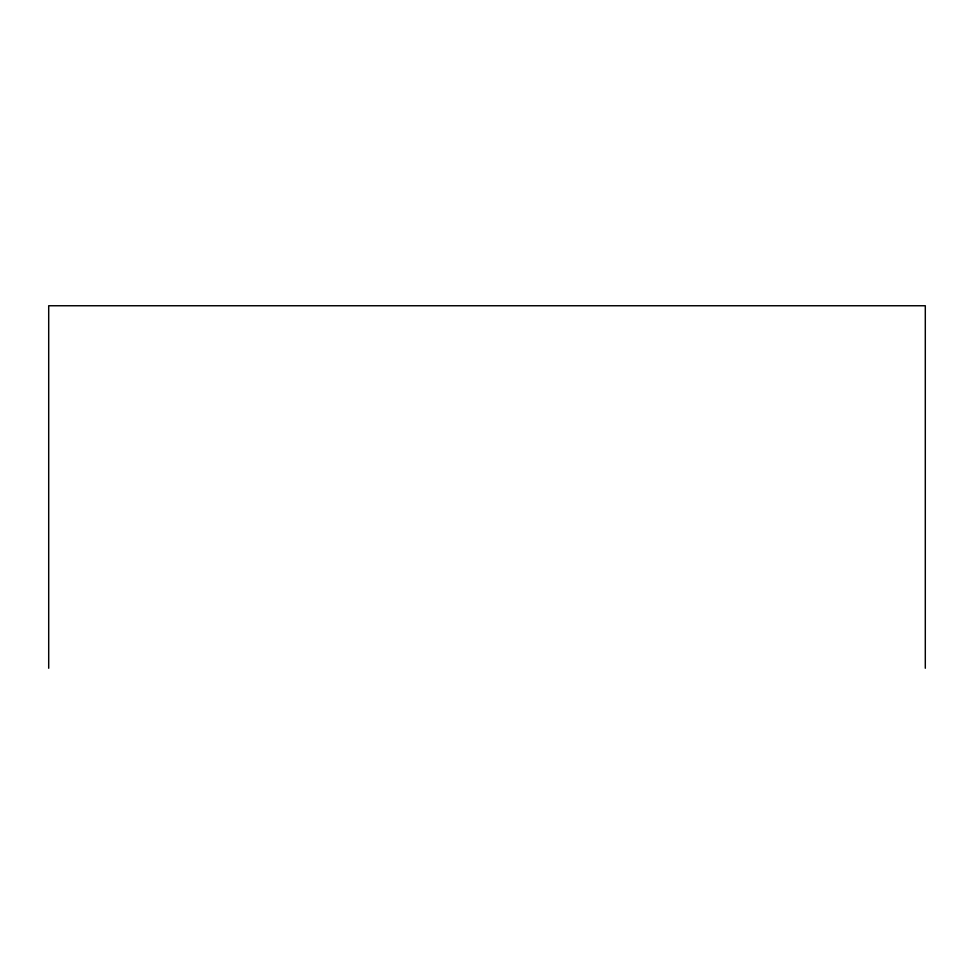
<?xml version="1.0" encoding="UTF-8"?>
<svg xmlns="http://www.w3.org/2000/svg" width="974" height="974" viewBox="0 0 974 974"><rect width="100%" height="100%" fill="white"/><g stroke="black" fill="none" stroke-linecap="round" stroke-linejoin="round"><path stroke-width="1.46" d="M925.3 668.249L925.3 305.751L48.7 305.751L48.7 668.249"/></g></svg>
